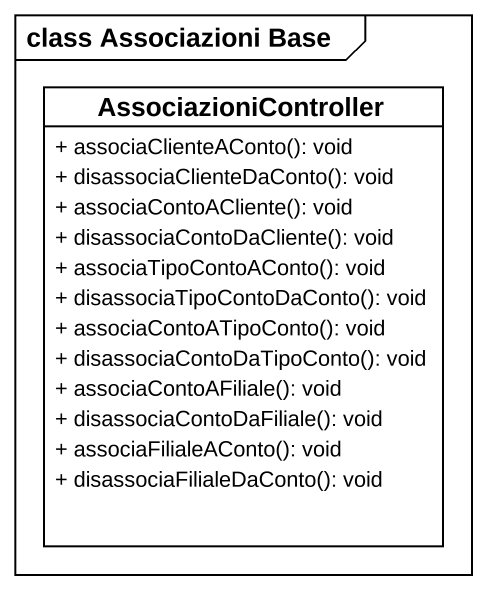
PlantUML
@startuml
mainframe class Associazioni Base
hide circle
hide empty members
skinparam classAttributeIconSize 0
class AssociazioniController {
  + associaClienteAConto(): void
  + disassociaClienteDaConto(): void
  + associaContoACliente(): void
  + disassociaContoDaCliente(): void
  + associaTipoContoAConto(): void
  + disassociaTipoContoDaConto(): void
  + associaContoATipoConto(): void
  + disassociaContoDaTipoConto(): void
  + associaContoAFiliale(): void
  + disassociaContoDaFiliale(): void
  + associaFilialeAConto(): void
  + disassociaFilialeDaConto(): void
}
@enduml
